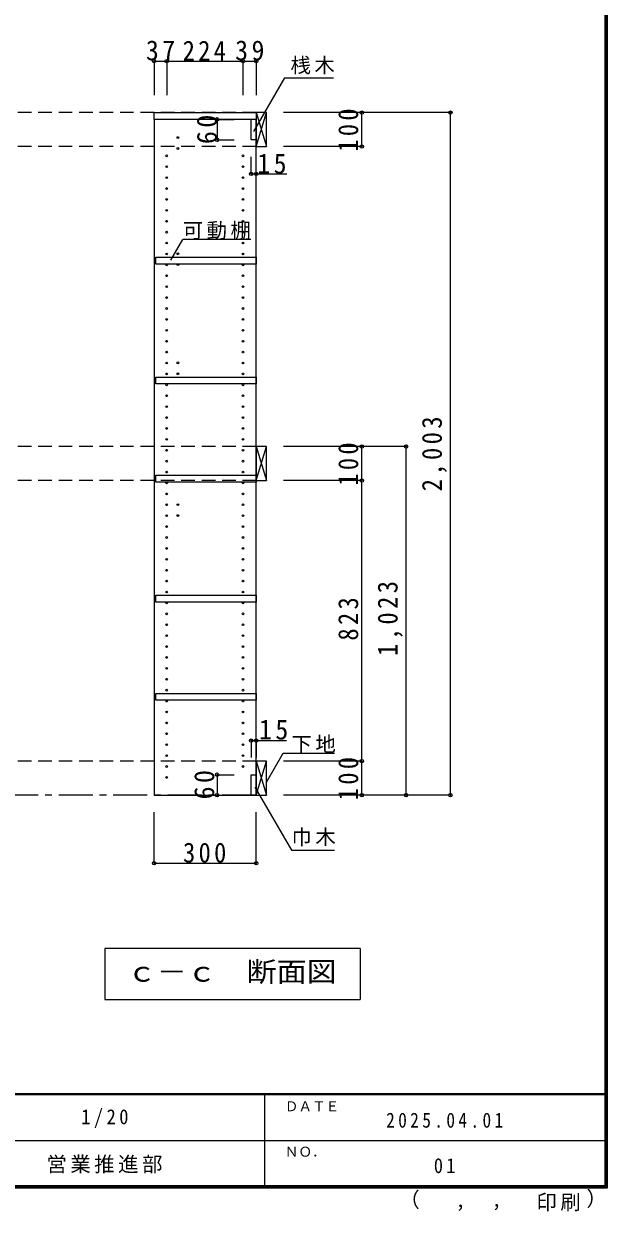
# Model space of a CAD drawing. Units: millimetres at full size, sheet at 1:20; details may follow other scales. Extents: x -3922 to 3878, y -2932 to 2722.
# Drawn here: x 2165 to 3878, y -2932 to 552 of the extents above; entities that cross this region are included whole.
import ezdxf
from ezdxf.enums import TextEntityAlignment as Align

# ---------------------------------------------------------------- set-up
doc = ezdxf.new("R2010")
doc.units = ezdxf.units.MM
doc.header["$LTSCALE"] = 20
doc.header["$PDMODE"] = 32
doc.header["$PDSIZE"] = 10
doc.linetypes.add('CHAIN1', pattern=[8, 5, -1, 1, -1])
doc.linetypes.add('DASHED2', pattern=[3, 2, -1])
for name, color, linetype in [('0-2_本体', 2, 'Continuous'), ('0-4_可動棚', 3, 'Continuous'), ('0-5', 4, 'Continuous'), ('0-7_桟木・巾木', 2, 'Continuous'), ('0-8_引き出し', 3, 'Continuous'), ('0-A_文字', 7, 'Continuous'), ('0-B_寸法', 7, 'Continuous'), ('F-1_枠', 6, 'Continuous'), ('F-A_文字', 7, 'Continuous')]:
    doc.layers.add(name, color=color, linetype=linetype)
doc.styles.add('ＭＳ ゴシック', font='')
doc.styles.get('ＭＳ ゴシック').set_extended_font_data('MS Gothic')

msp = doc.modelspace()

# ---------------------------------------------------------------- linework, layer by layer
at = {"layer": '0-2_本体'}
for p, q in [((2547.47, 271.73), (2547.47, 291.73)), ((2547.47, 291.73), (2847.47, 291.73)), ((2847.47, 291.73), (2847.47, 271.73)), ((2847.47, 271.73), (2547.47, 271.73))]:
    msp.add_line(p, q, dxfattribs=at)
at = {"layer": '0-4_可動棚', "color": 2}
for p, q in [((2552.47, -152.77), (2552.47, -132.77)), ((2552.47, -504.77), (2552.47, -484.77)), ((2552.47, -1144.77), (2552.47, -1124.77)), ((2552.47, -1432.77), (2552.47, -1412.77))]:
    msp.add_line(p, q, dxfattribs=at)
for points in [[(2552.47, -132.77), (2847.47, -132.77), (2847.47, -152.77), (2552.47, -152.77)], [(2552.47, -484.77), (2847.47, -484.77), (2847.47, -504.77), (2552.47, -504.77)], [(2552.47, -1124.77), (2847.47, -1124.77), (2847.47, -1144.77), (2552.47, -1144.77)], [(2552.47, -1412.77), (2847.47, -1412.77), (2847.47, -1432.77), (2552.47, -1432.77)]]:
    msp.add_lwpolyline(points, dxfattribs=at)
msp.add_lwpolyline([(2552.47, -792.77), (2552.47, -772.77), (2847.47, -772.77), (2847.47, -792.77)], close=True, dxfattribs=at)
at = {"layer": '0-5', "color": 3}
for p, q in [((2547.47, 271.73), (2547.47, -1711.27)), ((2847.47, 271.73), (2547.47, 271.73)), ((2847.47, -1711.27), (2847.47, 271.73)), ((2547.47, -1711.27), (2847.47, -1711.27))]:
    msp.add_line(p, q, dxfattribs=at)
at = {"layer": '0-5'}
for centre in [(2617.47, 218.23), (2617.47, 186.23), (2584.47, 164.73), (2808.47, 164.73), (2584.47, 132.73), (2808.47, 132.73), (2584.47, 100.73), (2584.47, 68.73), (2808.47, 100.73), (2808.47, 68.73), (2584.47, 36.73), (2808.47, 36.73), (2584.47, 4.73), (2808.47, 4.73), (2584.47, -27.27), (2808.47, -27.27), (2584.47, -59.27), (2808.47, -59.27), (2584.47, -91.27), (2808.47, -91.27), (2584.47, -123.27), (2617.47, -122.77), (2808.47, -123.27), (2584.47, -155.27), (2617.47, -154.77), (2808.47, -155.27), (2584.47, -187.27), (2808.47, -187.27), (2584.47, -219.27), (2808.47, -219.27), (2584.47, -251.27), (2808.47, -251.27), (2584.47, -283.27), (2584.47, -315.27), (2808.47, -283.27), (2808.47, -315.27), (2584.47, -347.27), (2808.47, -347.27), (2584.47, -379.27), (2808.47, -379.27), (2584.47, -411.27), (2808.47, -411.27), (2584.47, -443.27), (2617.47, -442.77), (2808.47, -443.27), (2584.47, -475.27), (2617.47, -474.77), (2808.47, -475.27), (2584.47, -507.27), (2808.47, -507.27), (2584.47, -539.27), (2808.47, -539.27), (2584.47, -571.27), (2808.47, -571.27), (2584.47, -603.27), (2808.47, -603.27), (2584.47, -635.27), (2808.47, -635.27), (2584.47, -667.27), (2584.47, -699.27), (2808.47, -667.27), (2808.47, -699.27), (2584.47, -731.27), (2808.47, -731.27), (2584.47, -763.27), (2808.47, -763.27), (2584.47, -795.27), (2808.47, -795.27), (2584.47, -827.27), (2808.47, -827.27), (2584.47, -859.27), (2617.47, -858.77), (2808.47, -859.27), (2584.47, -891.27), (2617.47, -890.77), (2808.47, -891.27), (2584.47, -923.27), (2808.47, -923.27), (2584.47, -955.27), (2808.47, -955.27), (2584.47, -987.27), (2808.47, -987.27), (2584.47, -1019.27), (2808.47, -1019.27), (2584.47, -1051.27), (2808.47, -1051.27), (2584.47, -1083.27), (2584.47, -1115.27), (2808.47, -1083.27), (2808.47, -1115.27), (2584.47, -1147.27), (2808.47, -1147.27), (2584.47, -1179.27), (2808.47, -1179.27), (2584.47, -1211.27), (2808.47, -1211.27), (2584.47, -1243.27), (2808.47, -1243.27), (2584.47, -1275.27), (2808.47, -1275.27), (2584.47, -1307.27), (2808.47, -1307.27), (2584.47, -1339.27), (2808.47, -1339.27), (2584.47, -1371.27), (2808.47, -1371.27), (2584.47, -1403.27), (2808.47, -1403.27), (2584.47, -1435.27), (2808.47, -1435.27), (2584.47, -1467.27), (2584.47, -1499.27), (2808.47, -1467.27), (2808.47, -1499.27), (2584.47, -1531.27), (2808.47, -1531.27), (2584.47, -1563.27), (2808.47, -1563.27), (2584.47, -1595.27), (2808.47, -1595.27), (2584.47, -1627.27), (2808.47, -1627.27), (2584.47, -1659.27)]:
    msp.add_circle(centre, 2.5, dxfattribs=at)
at = {"layer": '0-7_桟木・巾木'}
for p, q in [((2847.47, 271.73), (2832.47, 271.73)), ((2832.47, 211.73), (2832.47, 271.73)), ((2847.47, 271.73), (2847.47, 230.73)), ((2832.47, -1651.27), (2847.47, -1651.27)), ((2847.47, -1651.27), (2847.47, -1711.27))]:
    msp.add_line(p, q, dxfattribs=at)
for points in [[(2847.47, 211.73), (2835.97, 211.73), (2832.47, 211.73)], [(2847.47, -1711.27), (2832.47, -1711.27), (2832.47, -1651.27)]]:
    msp.add_lwpolyline(points, dxfattribs=at)
at = {"layer": '0-8_引き出し'}
for p, q in [((2847.47, 291.73), (2847.47, 191.73)), ((2877.47, 291.73), (2847.47, 291.73)), ((2877.47, 191.73), (2877.47, 291.73)), ((2847.47, 191.73), (2877.47, 191.73)), ((2847.47, -1611.27), (2847.47, -1711.27)), ((2877.47, -1611.27), (2847.47, -1611.27)), ((2877.47, -1711.27), (2877.47, -1611.27)), ((2847.47, -1711.27), (2877.47, -1711.27))]:
    msp.add_line(p, q, dxfattribs=at)
at = {"layer": '0-8_引き出し', "color": 7}
for p, q in [((2847.47, 191.73), (2877.47, 291.73)), ((2847.47, 291.73), (2877.47, 191.73)), ((2847.47, -688.27), (2877.47, -788.27)), ((2847.47, -788.27), (2877.47, -688.27)), ((2847.47, -1711.27), (2877.47, -1611.27)), ((2847.47, -1611.27), (2877.47, -1711.27))]:
    msp.add_line(p, q, dxfattribs=at)
at = {"layer": '0-8_引き出し'}
msp.add_lwpolyline([(2877.47, -788.27), (2877.47, -688.27), (2847.47, -688.27), (2847.47, -788.27)], close=True, dxfattribs=at)
at = {"layer": '0-A_文字'}
for p, q in [((2840.8, 236.27), (2931.67, 393.67)), ((2931.67, 393.67), (3073.9, 393.67)), ((2596.54, -141.83), (2631.56, -81.18)), ((2831.56, -81.18), (2631.56, -81.18)), ((2877.47, -1672.95), (2926.24, -1588.48)), ((2926.24, -1588.48), (3076.77, -1588.48)), ((3152.47, -2161.27), (3152.47, -2311.27)), ((2402.47, -2311.27), (3152.47, -2311.27))]:
    msp.add_line(p, q, dxfattribs=at)
at = {"layer": '0-A_文字', "linetype": 'CHAIN1'}
msp.add_line((2847.47, -1711.27), (-2842.53, -1711.27), dxfattribs=at)
at = {"layer": '0-A_文字'}
for points in [[(2843.66, -1687.54), (2950.74, -1873.01), (3076.77, -1873.01)], [(3152.47, -2161.27), (2402.47, -2161.27), (2402.47, -2311.27)]]:
    msp.add_lwpolyline(points, dxfattribs=at)
at = {"layer": '0-B_寸法', "color": 4}
for p, q in [((2547.47, 442.73), (2547.47, 342.73)), ((2547.47, 442.73), (2847.47, 442.73)), ((2584.47, 442.73), (2584.47, 342.73)), ((2808.47, 442.73), (2808.47, 342.73)), ((2847.47, 442.73), (2847.47, 342.73)), ((3157.47, 291.73), (2927.47, 291.73)), ((3417.47, 291.73), (2927.47, 291.73)), ((3157.47, 191.73), (3157.47, 291.73)), ((3417.47, -1711.27), (3417.47, 291.73)), ((2732.47, 271.73), (2732.47, 211.73)), ((2732.47, 271.73), (2782.47, 271.73)), ((2732.47, 211.73), (2782.47, 211.73)), ((3157.47, 191.73), (2927.47, 191.73)), ((2832.47, 111.73), (2832.47, 161.73)), ((2847.47, 111.73), (2847.47, 161.73)), ((2832.47, 111.73), (2936.81, 111.73)), ((3157.47, -688.27), (2927.47, -688.27)), ((3157.47, -788.27), (3157.47, -688.27)), ((3287.47, -688.27), (3157.47, -688.27)), ((3287.47, -1711.27), (3287.47, -688.27)), ((3157.47, -788.27), (2927.47, -788.27)), ((3157.47, -1611.27), (3157.47, -788.27)), ((2832.47, -1551.27), (2832.47, -1601.27)), ((2832.47, -1551.27), (2935.93, -1551.27)), ((2847.47, -1551.27), (2847.47, -1601.27)), ((3157.47, -1611.27), (2927.47, -1611.27)), ((3157.47, -1711.27), (3157.47, -1611.27)), ((2732.47, -1651.27), (2732.47, -1711.27)), ((2732.47, -1651.27), (2782.47, -1651.27)), ((2732.47, -1711.27), (2782.47, -1711.27)), ((3157.47, -1711.27), (2927.47, -1711.27)), ((3417.47, -1711.27), (2927.47, -1711.27)), ((3287.47, -1711.27), (3157.47, -1711.27)), ((2547.47, -1911.27), (2547.47, -1761.27)), ((2847.47, -1911.27), (2847.47, -1761.27)), ((2547.47, -1911.27), (2847.47, -1911.27))]:
    msp.add_line(p, q, dxfattribs=at)
at = {"layer": '0-B_寸法', "color": 4, "linetype": 'DASHED2'}
for p, q in [((2847.47, 291.73), (-2842.53, 291.73)), ((2847.47, 191.73), (-2842.53, 191.73)), ((2847.47, -688.27), (-2842.53, -688.27)), ((2847.47, -788.27), (-2842.53, -788.27)), ((2847.47, -1611.27), (-2842.53, -1611.27))]:
    msp.add_line(p, q, dxfattribs=at)
at = {"layer": '0-B_寸法'}
for p in [(2547.47, 442.73), (2584.47, 442.73), (2808.47, 442.73), (2847.47, 442.73), (3157.47, 291.73), (3417.47, 291.73), (2732.47, 271.73), (2732.47, 211.73), (3157.47, 191.73), (2832.47, 111.73), (2847.47, 111.73), (3157.47, -688.27), (3287.47, -688.27), (3157.47, -788.27), (2832.47, -1551.27), (2847.47, -1551.27), (3157.47, -1611.27), (2732.47, -1651.27), (2732.47, -1711.27), (3157.47, -1711.27), (3287.47, -1711.27), (3417.47, -1711.27), (2547.47, -1911.27), (2847.47, -1911.27)]:
    msp.add_point(p, dxfattribs=at)
at = {"layer": 'F-1_枠'}
for p, q in [((3871.3, 2722.29), (3871.3, -2864.37)), ((3874.63, 2722.29), (3874.63, -2864.37)), ((3877.97, 2722.29), (3877.97, -2864.37)), ((3877.97, -2587.71), (-3922.03, -2587.71)), ((3877.97, -2591.04), (-3922.03, -2591.04)), ((2871.3, -2591.04), (2871.3, -2857.71)), ((-22.03, -2724.37), (3871.3, -2724.38)), ((3877.97, -2857.71), (-3922.03, -2857.71)), ((3877.97, -2861.04), (-3922.03, -2861.04)), ((3877.97, -2864.37), (-3922.03, -2864.37))]:
    msp.add_line(p, q, dxfattribs=at)

# ---------------------------------------------------------------- texts
at = {"layer": '0-A_文字', "style": 'ＭＳ ゴシック', "width": 1.1}
msp.add_text('ｃ－ｃ\u3000断面図', height=58.65, dxfattribs=at).set_placement((2467.47, -2276.27), align=Align.BOTTOM_LEFT)
at = {"layer": '0-A_文字', "char_height": 43.99, "attachment_point": 7, "style": 'ＭＳ ゴシック'}
for s, insert in [('\\T1.17;桟木', (2947.88, 403.88)), ('\\T1.17;可動棚', (2631.56, -81.18)), ('\\T1.17;下地', (2950.74, -1588.48)), ('\\T1.17;巾木', (2950.74, -1861.06))]:
    msp.add_mtext(s, dxfattribs=dict(at, insert=insert))
at = {"layer": '0-B_寸法', "char_height": 58.65, "attachment_point": 7, "style": 'ＭＳ ゴシック'}
for s, insert in [('\\T1.27;\\W0.95;37', (2523.47, 443.94)), ('\\T1.27;\\W0.9;224', (2631.47, 443.94)), ('\\T1.27;\\W0.95;39', (2785.47, 443.94)), ('\\T1.27;\\W0.95;15', (2850.36, 111.73)), ('\\T1.27;\\W0.95;15', (2855.38, -1548.8)), ('\\T1.27;\\W0.9;300', (2632.47, -1910.06))]:
    msp.add_mtext(s, dxfattribs=dict(at, insert=insert))
at = {"layer": '0-B_寸法', "char_height": 58.65, "attachment_point": 7, "rotation": 90, "style": 'ＭＳ ゴシック'}
for s, insert in [('\\T1.27;\\W0.95;60', (2732.47, 199.23)), ('\\T1.27;\\W0.9;100', (3147.47, 176.73)), ('\\T1.28;\\W0.9;2,003', (3407.47, -819.77)), ('\\T1.27;\\W0.9;100', (3147.47, -803.27)), ('\\T1.28;\\W0.9;1,023', (3277.47, -1302.77)), ('\\T1.27;\\W0.9;823', (3147.47, -1257.77)), ('\\T1.27;\\W0.9;100', (3147.47, -1726.27)), ('\\T1.27;\\W0.95;60', (2724.86, -1723.77))]:
    msp.add_mtext(s, dxfattribs=dict(at, insert=insert))
at = {"layer": 'F-A_文字', "style": 'ＭＳ ゴシック'}
for s, height, p in [('ＤＡＴＥ', 29.33, (2931.3, -2647.71)), ('ＮＯ．', 29.33, (2931.3, -2781.04)), ('（', 43.99, (3267.32, -2933.25)), ('）', 43.99, (3816.9, -2930.46)), (',', 43.99, (3432.15, -2933.25)), (',', 43.99, (3538.1, -2931.39))]:
    msp.add_text(s, height=height, dxfattribs=at).set_placement(p, align=Align.BOTTOM_LEFT)
at = {"layer": 'F-A_文字', "char_height": 43.99, "attachment_point": 7, "style": 'ＭＳ ゴシック'}
for s, insert in [('\\T1.38;\\W0.9;1/20', (2333.8, -2687.71)), ('\\T1.39;\\W0.85;2025.04.01', (3228.8, -2687.71)), ('\\T1.17;営業推進部', (2231.3, -2821.04)), ('\\T1.36;\\W0.9;01', (3368.8, -2821.04)), ('\\T1.17;印刷', (3670.07, -2932.32))]:
    msp.add_mtext(s, dxfattribs=dict(at, insert=insert))

doc.saveas('drawing.dxf')
